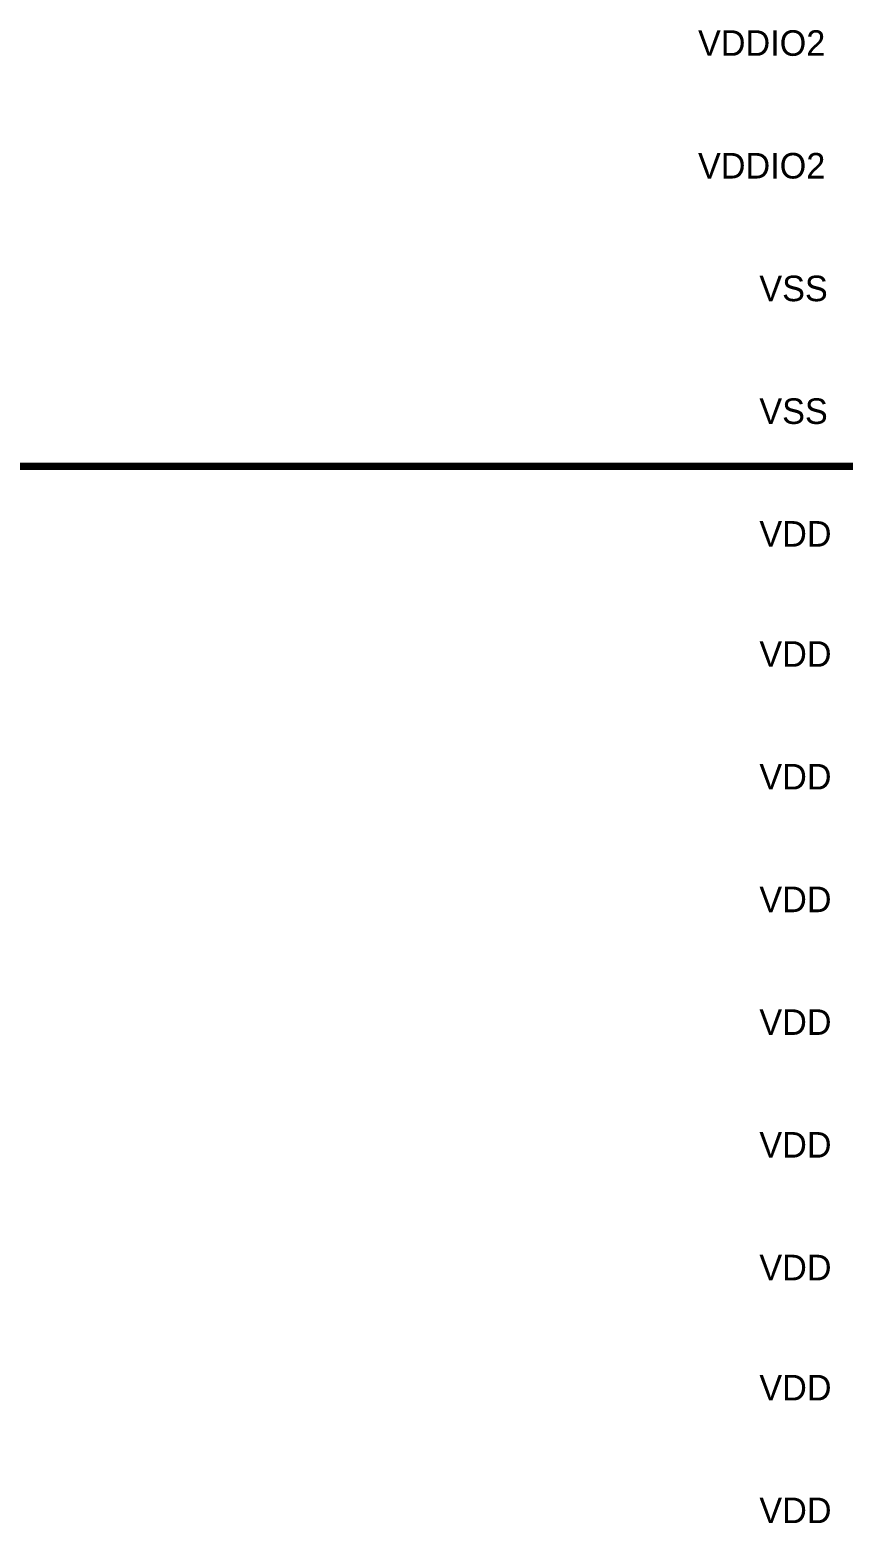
# Model space of a CAD drawing. Header units: inches. Extents: x 0 to 841, y 0 to 594.
# Drawn here: x 383.6 to 416.8, y 156.8 to 217.8 of the extents above; entities that cross this region are included whole.
import ezdxf

# ---------------------------------------------------------------- set-up
doc = ezdxf.new("R2010")
doc.units = ezdxf.units.IN
doc.layers.add('Sheet', color=255, linetype='Continuous')

msp = doc.modelspace()

# ---------------------------------------------------------------- linework, layer by layer
at = {"layer": 'Sheet'}
msp.add_lwpolyline([(417.508, 199.99, 0.3, 0.3, 0), (312.501, 199.99, 0.3, 0.3, 0)], format="xyseb", dxfattribs=at)

# ---------------------------------------------------------------- texts
for s, p in [('VDDIO2', (410.884, 216.779)), ('VDDIO2', (410.884, 211.762)), ('VSS', (413.392, 206.745)), ('VSS', (413.392, 201.728)), ('VDD', (413.392, 196.711)), ('VDD', (413.392, 191.798)), ('VDD', (413.392, 186.781)), ('VDD', (413.392, 181.764)), ('VDD', (413.392, 176.747)), ('VDD', (413.392, 171.73)), ('VDD', (413.392, 166.713)), ('VDD', (413.392, 161.8)), ('VDD', (413.392, 156.783))]:
    msp.add_text(s, height=1.0452, dxfattribs=at).set_placement(p)

doc.saveas('drawing.dxf')
